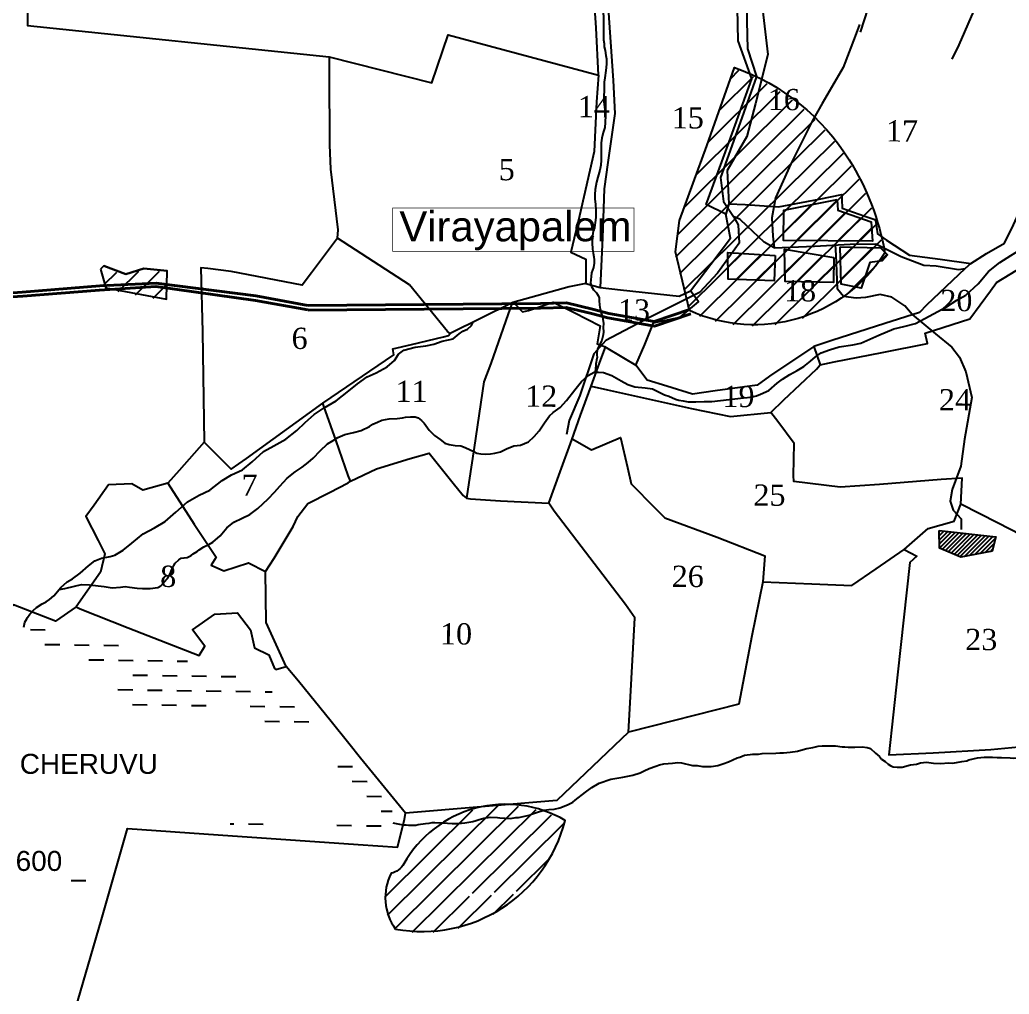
# Model space of a CAD drawing. Header units: feet. Extents: x 349593 to 350015, y 1571769 to 1572365.
# Drawn here: x 349742.86 to 349782.21, y 1571839.27 to 1571878.04 of the extents above; entities that cross this region are included whole.
import ezdxf

# ---------------------------------------------------------------- set-up
doc = ezdxf.new("R2010")
doc.units = ezdxf.units.FT
doc.header["$LTSCALE"] = 15
doc.header["$MEASUREMENT"] = 0
for name, color, linetype in [('CARTTRACK', 6, 'Continuous'), ('PLOTNO', 7, 'Continuous'), ('STREAM', 4, 'Continuous'), ('TANK', 4, 'Continuous'), ('text', 7, 'Continuous'), ('VILLAGE', 30, 'Continuous')]:
    doc.layers.add(name, color=color, linetype=linetype)
doc.layers.add('ROAD', color=1, linetype='Continuous', lineweight=40)
doc.styles.add('ARIAL', font='ARIAL.TTF')
doc.styles.get("Standard").update_dxf_attribs({"font": 'TIMES.TTF'})
pattern_1 = [(44.72540335, (333403.6789, 1498043.82095), (-0.4119627, 0.4159305042), [])]

msp = doc.modelspace()

# ---------------------------------------------------------------- hatches: boundary and pattern name
at = {"layer": 'VILLAGE', "extrusion": (7.82572e-05, 0.000161669, 1)}
h = msp.add_hatch(dxfattribs=at)
h.set_pattern_fill('ANSI31', color=1, scale=4.683325, angle=-0.2746, style=0)
h.set_pattern_definition(pattern_1)
h.paths.add_polyline_path([(349777.265, 1571868.737, 0.096541), (349775.844, 1571872.449, 0.168988), (349771.283, 1571876.123), (349770.177, 1571872.995), (349769.098, 1571870.024), (349768.939, 1571868.782), (349769.497, 1571866.445, 0.374992)])
h = msp.add_hatch(dxfattribs=at)
h.set_pattern_fill('ANSI31', color=1, scale=4.683325, angle=-0.2746, style=0)
h.set_pattern_definition(pattern_1)
h.paths.add_polyline_path([(349777.265, 1571868.737, -0.374992), (349769.497, 1571866.445), (349768.939, 1571868.782), (349769.098, 1571870.024), (349770.177, 1571872.995), (349771.283, 1571876.123, -0.168988), (349775.844, 1571872.449), (349775.844, 1571872.449, -0.096541)])
at = {"layer": 'VILLAGE', "extrusion": (-3.73925e-05, -1.03569e-05, 1)}
h = msp.add_hatch(dxfattribs=at)
h.set_pattern_fill('ANSI31', color=1, scale=4.683325, angle=-0.2746, style=0)
h.set_pattern_definition([(44.72540335, (333403.67957, 1498043.84437), (-0.4119627, 0.4159305042), [])])
h.paths.add_polyline_path([(349776.718, 1571870.002), (349775.389, 1571870.459), (349775.369, 1571870.891), (349773.251, 1571870.468), (349773.237, 1571869.254), (349776.774, 1571869.235)])
h.paths.add_polyline_path([(349777.365, 1571868.686), (349777.091, 1571868.969), (349775.482, 1571869.002), (349775.53, 1571867.515), (349776.317, 1571867.361), (349776.668, 1571868.382), (349777.161, 1571868.448)])
h.paths.add_polyline_path([(349775.233, 1571868.585), (349773.278, 1571868.907), (349773.298, 1571867.627), (349775.226, 1571867.589)])
h.paths.add_polyline_path([(349772.898, 1571868.666), (349771.188, 1571868.77), (349771.026, 1571868.543), (349771.029, 1571867.716), (349772.861, 1571867.65)])
at = {"layer": 'VILLAGE', "extrusion": (7.82572e-05, 0.000161669, 1)}
h = msp.add_hatch(dxfattribs=at)
h.set_pattern_fill('ANSI31', color=1, scale=4.683325, angle=-0.2746, style=0)
h.set_pattern_definition(pattern_1)
h.paths.add_polyline_path([(349747.789, 1571868.12), (349747.068, 1571867.899), (349746.193, 1571868.227), (349746.071, 1571868.094), (349746.28, 1571867.347), (349748.689, 1571866.894), (349748.715, 1571868.032)])
h.paths.add_polyline_path([(349747.031, 1571867.928), (349747.062, 1571867.904), (349747.071, 1571867.915), (349747.04, 1571867.939)], flags=25)
h.paths.add_polyline_path([(349747.001, 1571867.935), (349747.053, 1571867.893), (349747.062, 1571867.904), (349747.009, 1571867.946)], flags=25)
h.paths.add_polyline_path([(349747.073, 1571867.896), (349747.138, 1571867.844), (349747.147, 1571867.855), (349747.082, 1571867.907)], flags=24)
h.paths.add_polyline_path([(349747.064, 1571867.885), (349747.134, 1571867.829), (349747.143, 1571867.84), (349747.073, 1571867.896)], flags=24)
h.paths.add_polyline_path([(349747.071, 1571867.905), (349747.109, 1571867.909), (349747.107, 1571867.923), (349747.07, 1571867.919)], flags=25)
h.paths.add_polyline_path([(349748.679, 1571868.06), (349748.709, 1571868.036), (349748.718, 1571868.047), (349748.687, 1571868.071)], flags=9)
h.paths.add_polyline_path([(349748.648, 1571868.067), (349748.7, 1571868.025), (349748.709, 1571868.036), (349748.657, 1571868.078)], flags=25)
h.paths.add_polyline_path([(349748.72, 1571868.029), (349748.79, 1571867.973), (349748.799, 1571867.984), (349748.729, 1571868.04)], flags=9)
h.paths.add_polyline_path([(349748.712, 1571868.018), (349748.78, 1571867.963), (349748.789, 1571867.974), (349748.72, 1571868.029)], flags=9)
h.paths.add_polyline_path([(349748.719, 1571868.038), (349748.758, 1571868.042), (349748.756, 1571868.056), (349748.717, 1571868.052)], flags=9)
at = {"layer": 'VILLAGE', "extrusion": (-3.73925e-05, -1.03569e-05, 1)}
h = msp.add_hatch(dxfattribs=at)
h.set_pattern_fill('ANSI31', color=256, scale=0.939448, angle=0.0775, style=0)
h.set_pattern_definition([(45.07749, (349867.3944, 1571777.41985), (-0.08314851, 0.08292391), [])])
h.paths.add_polyline_path([(349781.528, 1571856.899), (349781.683, 1571857.464), (349779.424, 1571857.719), (349779.432, 1571857.015), (349780.283, 1571856.657)])
at = {"layer": 'VILLAGE', "extrusion": (7.82572e-05, 0.000161669, 1)}
h = msp.add_hatch(dxfattribs=at)
h.set_pattern_fill('ANSI31', color=1, scale=4.683325, angle=-0.2746, style=0)
h.set_pattern_definition(pattern_1)
h.paths.add_polyline_path([(349758.132, 1571844.437, -0.210286), (349757.627, 1571844.059, 0.284307), (349757.804, 1571841.842, 0.235727), (349762.834, 1571843.292), (349762.014, 1571843.255), (349761.974, 1571843.205), (349761.977, 1571843.197), (349761.98, 1571843.194), (349761.966, 1571843.195), (349761.967, 1571843.196), (349761.964, 1571843.207), (349761.91, 1571843.25), (349760.866, 1571843.203), (349759.981, 1571843.164), (349759.964, 1571843.143), (349759.967, 1571843.135), (349759.97, 1571843.132), (349759.956, 1571843.133), (349759.957, 1571843.135), (349759.954, 1571843.145), (349759.933, 1571843.162), (349759.981, 1571843.164), (349760.064, 1571843.268), (349760.052, 1571843.278), (349760.876, 1571843.314), (349762.01, 1571843.365), (349762.018, 1571843.375), (349762.03, 1571843.366), (349762.956, 1571843.407, 0.13823), (349764.547, 1571846.161, 0.419637)])
h.paths.add_polyline_path([(349758.124, 1571843.018), (349758.126, 1571843.02), (349758.123, 1571843.02), (349758.124, 1571843.019)], flags=16)
h.paths.add_polyline_path([(349757.76, 1571843.09), (349757.789, 1571843.067), (349757.798, 1571843.078), (349757.769, 1571843.101)], flags=24)
h.paths.add_polyline_path([(349757.74, 1571843.088), (349757.781, 1571843.056), (349757.789, 1571843.067), (349757.749, 1571843.099)], flags=24)
h.paths.add_polyline_path([(349757.799, 1571843.067), (349757.839, 1571843.072), (349757.838, 1571843.086), (349757.797, 1571843.081)], flags=24)
h.paths.add_polyline_path([(349758.03, 1571842.917), (349758.06, 1571842.894), (349758.068, 1571842.905), (349758.039, 1571842.928)], flags=24)
h.paths.add_polyline_path([(349758.01, 1571842.915), (349758.051, 1571842.883), (349758.06, 1571842.894), (349758.019, 1571842.926)], flags=24)
h.paths.add_polyline_path([(349758.069, 1571842.894), (349758.108, 1571842.898), (349758.106, 1571842.912), (349758.067, 1571842.908)], flags=24)
h.paths.add_polyline_path([(349758.098, 1571844.465), (349758.127, 1571844.442), (349758.136, 1571844.453), (349758.106, 1571844.476)], flags=25)
h.paths.add_polyline_path([(349758.066, 1571844.473), (349758.118, 1571844.431), (349758.127, 1571844.442), (349758.074, 1571844.484)], flags=25)
h.paths.add_polyline_path([(349758.136, 1571844.442), (349758.177, 1571844.446), (349758.175, 1571844.46), (349758.135, 1571844.456)], flags=24)
h.paths.add_polyline_path([(349758.089, 1571843.046), (349758.119, 1571843.022), (349758.128, 1571843.033), (349758.098, 1571843.057)], flags=24)
h.paths.add_polyline_path([(349758.094, 1571843.024), (349758.11, 1571843.011), (349758.119, 1571843.022), (349758.103, 1571843.035)], flags=24)
h.paths.add_polyline_path([(349758.128, 1571843.023), (349758.165, 1571843.027), (349758.164, 1571843.041), (349758.127, 1571843.037)], flags=24)
h.paths.add_polyline_path([(349759.549, 1571843.175), (349759.579, 1571843.151), (349759.587, 1571843.162), (349759.558, 1571843.186)], flags=24)
h.paths.add_polyline_path([(349759.554, 1571843.153), (349759.57, 1571843.14), (349759.579, 1571843.151), (349759.563, 1571843.164)], flags=24)
h.paths.add_polyline_path([(349759.588, 1571843.151), (349759.628, 1571843.156), (349759.627, 1571843.17), (349759.586, 1571843.165)], flags=24)
h.paths.add_polyline_path([(349759.551, 1571843.284), (349759.578, 1571843.263), (349759.587, 1571843.274), (349759.56, 1571843.295)], flags=24)
h.paths.add_polyline_path([(349759.553, 1571843.264), (349759.569, 1571843.252), (349759.578, 1571843.263), (349759.562, 1571843.275)], flags=24)
h.paths.add_polyline_path([(349759.587, 1571843.263), (349759.627, 1571843.268), (349759.626, 1571843.281), (349759.585, 1571843.277)], flags=24)
h.paths.add_polyline_path([(349759.93, 1571843.164), (349759.955, 1571843.144), (349759.964, 1571843.155), (349759.939, 1571843.175)], flags=24)
h.paths.add_polyline_path([(349759.931, 1571843.145), (349759.947, 1571843.133), (349759.955, 1571843.144), (349759.94, 1571843.156)], flags=24)
h.paths.add_polyline_path([(349759.965, 1571843.144), (349760.005, 1571843.149), (349760.004, 1571843.163), (349759.963, 1571843.158)], flags=25)
h.paths.add_polyline_path([(349760.833, 1571843.23), (349760.861, 1571843.207), (349760.869, 1571843.218), (349760.841, 1571843.241)], flags=25)
h.paths.add_polyline_path([(349760.836, 1571843.209), (349760.852, 1571843.196), (349760.861, 1571843.207), (349760.845, 1571843.22)], flags=25)
h.paths.add_polyline_path([(349760.87, 1571843.208), (349760.91, 1571843.212), (349760.909, 1571843.226), (349760.868, 1571843.222)], flags=25)
h.paths.add_polyline_path([(349760.842, 1571843.341), (349760.87, 1571843.318), (349760.879, 1571843.329), (349760.851, 1571843.352)], flags=24)
h.paths.add_polyline_path([(349760.846, 1571843.32), (349760.862, 1571843.307), (349760.87, 1571843.318), (349760.855, 1571843.331)], flags=24)
h.paths.add_polyline_path([(349760.88, 1571843.319), (349760.92, 1571843.323), (349760.919, 1571843.337), (349760.878, 1571843.333)], flags=24)
h.paths.add_polyline_path([(349761.937, 1571843.228), (349761.966, 1571843.205), (349761.974, 1571843.216), (349761.946, 1571843.239)], flags=25)
h.paths.add_polyline_path([(349761.941, 1571843.207), (349761.957, 1571843.194), (349761.966, 1571843.205), (349761.95, 1571843.218)], flags=24)
h.paths.add_polyline_path([(349761.975, 1571843.206), (349762.014, 1571843.21), (349762.012, 1571843.224), (349761.973, 1571843.22)], flags=25)
h.paths.add_polyline_path([(349764.512, 1571846.188), (349764.541, 1571846.165), (349764.55, 1571846.176), (349764.52, 1571846.199)], flags=9)
h.paths.add_polyline_path([(349764.48, 1571846.196), (349764.532, 1571846.154), (349764.541, 1571846.165), (349764.488, 1571846.207)], flags=24)
h.paths.add_polyline_path([(349764.55, 1571846.165), (349764.592, 1571846.17), (349764.591, 1571846.184), (349764.549, 1571846.179)], flags=9)
h = msp.add_hatch(dxfattribs=at)
h.set_pattern_fill('ANSI31', color=1, scale=4.683325, angle=-0.2746, style=0)
h.set_pattern_definition(pattern_1)
h.paths.add_polyline_path([(349758.132, 1571844.437, -0.210286), (349757.627, 1571844.059, 0.284307), (349757.804, 1571841.842, 0.235727), (349762.834, 1571843.292), (349762.014, 1571843.255), (349761.974, 1571843.205), (349761.977, 1571843.197), (349761.98, 1571843.194), (349761.966, 1571843.195), (349761.967, 1571843.196), (349761.964, 1571843.207), (349761.91, 1571843.25), (349760.866, 1571843.203), (349759.981, 1571843.164), (349759.964, 1571843.143), (349759.967, 1571843.135), (349759.97, 1571843.132), (349759.956, 1571843.133), (349759.957, 1571843.135), (349759.954, 1571843.145), (349759.933, 1571843.162), (349759.981, 1571843.164), (349760.064, 1571843.268), (349760.052, 1571843.278), (349760.876, 1571843.314), (349762.01, 1571843.365), (349762.018, 1571843.375), (349762.03, 1571843.366), (349762.956, 1571843.407, 0.13823), (349764.547, 1571846.161, 0.419637)])
h.paths.add_polyline_path([(349758.124, 1571843.018), (349758.126, 1571843.02), (349758.123, 1571843.02), (349758.124, 1571843.019)], flags=16)
h.paths.add_polyline_path([(349757.76, 1571843.09), (349757.789, 1571843.067), (349757.798, 1571843.078), (349757.769, 1571843.101)], flags=24)
h.paths.add_polyline_path([(349757.74, 1571843.088), (349757.781, 1571843.056), (349757.789, 1571843.067), (349757.749, 1571843.099)], flags=24)
h.paths.add_polyline_path([(349757.799, 1571843.067), (349757.839, 1571843.072), (349757.838, 1571843.086), (349757.797, 1571843.081)], flags=24)
h.paths.add_polyline_path([(349758.03, 1571842.917), (349758.06, 1571842.894), (349758.068, 1571842.905), (349758.039, 1571842.928)], flags=24)
h.paths.add_polyline_path([(349758.01, 1571842.915), (349758.051, 1571842.883), (349758.06, 1571842.894), (349758.019, 1571842.926)], flags=24)
h.paths.add_polyline_path([(349758.069, 1571842.894), (349758.108, 1571842.898), (349758.106, 1571842.912), (349758.067, 1571842.908)], flags=24)
h.paths.add_polyline_path([(349758.098, 1571844.465), (349758.127, 1571844.442), (349758.136, 1571844.453), (349758.106, 1571844.476)], flags=25)
h.paths.add_polyline_path([(349758.066, 1571844.473), (349758.118, 1571844.431), (349758.127, 1571844.442), (349758.074, 1571844.484)], flags=25)
h.paths.add_polyline_path([(349758.136, 1571844.442), (349758.177, 1571844.446), (349758.175, 1571844.46), (349758.135, 1571844.456)], flags=24)
h.paths.add_polyline_path([(349758.089, 1571843.046), (349758.119, 1571843.022), (349758.128, 1571843.033), (349758.098, 1571843.057)], flags=24)
h.paths.add_polyline_path([(349758.094, 1571843.024), (349758.11, 1571843.011), (349758.119, 1571843.022), (349758.103, 1571843.035)], flags=24)
h.paths.add_polyline_path([(349758.128, 1571843.023), (349758.165, 1571843.027), (349758.164, 1571843.041), (349758.127, 1571843.037)], flags=24)
h.paths.add_polyline_path([(349759.549, 1571843.175), (349759.579, 1571843.151), (349759.587, 1571843.162), (349759.558, 1571843.186)], flags=24)
h.paths.add_polyline_path([(349759.554, 1571843.153), (349759.57, 1571843.14), (349759.579, 1571843.151), (349759.563, 1571843.164)], flags=24)
h.paths.add_polyline_path([(349759.588, 1571843.151), (349759.628, 1571843.156), (349759.627, 1571843.17), (349759.586, 1571843.165)], flags=24)
h.paths.add_polyline_path([(349759.551, 1571843.284), (349759.578, 1571843.263), (349759.587, 1571843.274), (349759.56, 1571843.295)], flags=24)
h.paths.add_polyline_path([(349759.553, 1571843.264), (349759.569, 1571843.252), (349759.578, 1571843.263), (349759.562, 1571843.275)], flags=24)
h.paths.add_polyline_path([(349759.587, 1571843.263), (349759.627, 1571843.268), (349759.626, 1571843.281), (349759.585, 1571843.277)], flags=24)
h.paths.add_polyline_path([(349759.93, 1571843.164), (349759.955, 1571843.144), (349759.964, 1571843.155), (349759.939, 1571843.175)], flags=24)
h.paths.add_polyline_path([(349759.931, 1571843.145), (349759.947, 1571843.133), (349759.955, 1571843.144), (349759.94, 1571843.156)], flags=24)
h.paths.add_polyline_path([(349759.965, 1571843.144), (349760.005, 1571843.149), (349760.004, 1571843.163), (349759.963, 1571843.158)], flags=25)
h.paths.add_polyline_path([(349760.833, 1571843.23), (349760.861, 1571843.207), (349760.869, 1571843.218), (349760.841, 1571843.241)], flags=25)
h.paths.add_polyline_path([(349760.836, 1571843.209), (349760.852, 1571843.196), (349760.861, 1571843.207), (349760.845, 1571843.22)], flags=25)
h.paths.add_polyline_path([(349760.87, 1571843.208), (349760.91, 1571843.212), (349760.909, 1571843.226), (349760.868, 1571843.222)], flags=25)
h.paths.add_polyline_path([(349760.842, 1571843.341), (349760.87, 1571843.318), (349760.879, 1571843.329), (349760.851, 1571843.352)], flags=24)
h.paths.add_polyline_path([(349760.846, 1571843.32), (349760.862, 1571843.307), (349760.87, 1571843.318), (349760.855, 1571843.331)], flags=24)
h.paths.add_polyline_path([(349760.88, 1571843.319), (349760.92, 1571843.323), (349760.919, 1571843.337), (349760.878, 1571843.333)], flags=24)
h.paths.add_polyline_path([(349761.937, 1571843.228), (349761.966, 1571843.205), (349761.974, 1571843.216), (349761.946, 1571843.239)], flags=25)
h.paths.add_polyline_path([(349761.941, 1571843.207), (349761.957, 1571843.194), (349761.966, 1571843.205), (349761.95, 1571843.218)], flags=24)
h.paths.add_polyline_path([(349761.975, 1571843.206), (349762.014, 1571843.21), (349762.012, 1571843.224), (349761.973, 1571843.22)], flags=25)
h.paths.add_polyline_path([(349764.512, 1571846.188), (349764.541, 1571846.165), (349764.55, 1571846.176), (349764.52, 1571846.199)], flags=9)
h.paths.add_polyline_path([(349764.48, 1571846.196), (349764.532, 1571846.154), (349764.541, 1571846.165), (349764.488, 1571846.207)], flags=24)
h.paths.add_polyline_path([(349764.55, 1571846.165), (349764.592, 1571846.17), (349764.591, 1571846.184), (349764.549, 1571846.179)], flags=9)

# ---------------------------------------------------------------- linework, layer by layer
at = {"layer": 'CARTTRACK', "extrusion": (-3.73925e-05, -1.03569e-05, 1), "elevation": -30.332}
for points in [[(349771.785, 1571879.301), (349771.779, 1571877.984), (349771.802, 1571876.889), (349772.159, 1571875.789), (349771.508, 1571873.955), (349770.722, 1571871.759), (349770.844, 1571870.807), (349771.243, 1571870.217), (349771.435, 1571869.883), (349771.465, 1571869.158), (349770.607, 1571867.956), (349769.896, 1571867.187), (349767.902, 1571866.191), (349766.172, 1571865.274), (349765.694, 1571864.752), (349765.126, 1571863.098), (349764.712, 1571862.091), (349764.599, 1571861.538)], [(349776.254, 1571877.85), (349776.081, 1571877.385), (349775.611, 1571876.135), (349774.776, 1571874.705), (349774.377, 1571874), (349773.518, 1571872.313), (349772.91, 1571870.959), (349772.762, 1571870.165), (349772.805, 1571869.429), (349772.865, 1571868.964), (349774.461, 1571869.031), (349775.878, 1571869.116), (349776.911, 1571869.13), (349777.911, 1571868.616), (349778.809, 1571868.282), (349779.299, 1571868.247), (349780.19, 1571868.105), (349780.458, 1571868.141)], [(349772.865, 1571868.964), (349772.462, 1571869.189), (349771.79, 1571869.826), (349771.5, 1571870.105), (349771.255, 1571870.196)], [(349778.344, 1571866.316), (349778.055, 1571866.655), (349777.543, 1571867.006), (349777.08, 1571867.106), (349776.493, 1571866.992), (349776.12, 1571866.967), (349775.621, 1571867.029), (349775.374, 1571867.317), (349775.348, 1571868.043), (349775.325, 1571868.68), (349775.3, 1571869.081)], [(349778.344, 1571866.316), (349779.277, 1571865.549), (349779.932, 1571865.016), (349780.238, 1571864.611), (349780.488, 1571864.027), (349780.717, 1571863.011), (349780.428, 1571861.354), (349780.28, 1571860.286), (349779.947, 1571859.347), (349779.855, 1571858.891), (349779.984, 1571858.529), (349780.297, 1571858.181), (349780.297, 1571857.755)]]:
    msp.add_lwpolyline(points, dxfattribs=at)
at = {"layer": 'PLOTNO', "color": 0, "extrusion": (-3.73925e-05, -1.03569e-05, 1), "elevation": -30.332}
for points in [[(349743.275, 1571888.682), (349743.165, 1571877.813), (349755.167, 1571876.561), (349759.246, 1571875.529), (349759.893, 1571877.441), (349765.878, 1571875.838), (349765.778, 1571877.714), (349765.624, 1571880.074), (349762.975, 1571881.213), (349760.448, 1571882.338), (349756.971, 1571884.268), (349752.351, 1571886.899), (349751.02, 1571887.217), (349751.074, 1571887.088), (349745.786, 1571888.457), (349744.98, 1571888.725), (349743.275, 1571888.682)], [(349766.142, 1571880.604), (349766.155, 1571880.236), (349766.265, 1571878.495), (349766.464, 1571875.626), (349766.522, 1571874.306), (349766.247, 1571872.359), (349766.097, 1571871.317), (349766.037, 1571869.359), (349765.939, 1571867.389), (349766.743, 1571867.299), (349769.087, 1571867.037), (349769.538, 1571867.253), (349770.344, 1571868.318), (349771.124, 1571869.355), (349770.945, 1571870.304), (349770.161, 1571870.692), (349771.065, 1571873.183), (349771.979, 1571875.692), (349771.434, 1571877.203), (349771.391, 1571879.158), (349771.418, 1571879.398)], [(349772.332, 1571879.158), (349772.369, 1571878.69), (349772.604, 1571876.663), (349772.117, 1571874.705), (349771.776, 1571873.391), (349770.998, 1571872.043), (349771.063, 1571870.722), (349770.945, 1571870.304)], [(349765.376, 1571867.546), (349764.708, 1571867.417), (349762.473, 1571866.788), (349759.973, 1571865.556), (349759.862, 1571865.642), (349758.351, 1571867.501), (349755.493, 1571869.347), (349755.515, 1571869.688), (349755.225, 1571872.102), (349755.186, 1571873.06), (349755.17, 1571875.936), (349755.17, 1571876.56)], [(349765.878, 1571875.838), (349765.79, 1571874.779), (349765.697, 1571872.798), (349765.117, 1571870.243), (349764.773, 1571868.798), (349765.374, 1571868.517), (349765.376, 1571867.546), (349765.939, 1571867.389)], [(349771.063, 1571870.722), (349771.708, 1571870.693), (349773.03, 1571870.603), (349774.654, 1571870.907), (349775.549, 1571871.091), (349775.559, 1571870.884), (349775.566, 1571870.546), (349776.468, 1571870.226), (349776.861, 1571870.099), (349776.893, 1571870.056), (349776.971, 1571869.525), (349777.329, 1571869.272), (349778.25, 1571868.675), (349779.46, 1571868.512), (349780.683, 1571868.342), (349781.311, 1571868.74), (349782.027, 1571869.149), (349782.379, 1571869.878), (349782.892, 1571871.016), (349783.437, 1571870.854), (349783.26, 1571872.034), (349783.38, 1571872.327), (349783.867, 1571872.293), (349784.194, 1571874.506), (349784.277, 1571875.114)], [(349755.493, 1571869.347), (349754.456, 1571867.967), (349754.089, 1571867.476), (349751.27, 1571868.031), (349750.342, 1571868.147), (349750.058, 1571868.17), (349750.125, 1571865.631), (349750.193, 1571861.231), (349751.26, 1571860.157), (349751.879, 1571860.588), (349754.908, 1571862.793), (349757.733, 1571864.715), (349757.697, 1571864.945), (349758.44, 1571865.125), (349759.71, 1571865.42), (349759.914, 1571865.479), (349759.974, 1571865.556)], [(349782.668, 1571857.545), (349781.772, 1571858.008), (349780.285, 1571858.766), (349780.335, 1571859.8), (349779.497, 1571859.749), (349777.049, 1571859.548), (349775.491, 1571859.444), (349773.648, 1571859.674), (349773.625, 1571859.907), (349773.656, 1571861.187), (349773.002, 1571862.051), (349772.731, 1571862.414), (349773.247, 1571862.918), (349774.54, 1571864.138), (349774.693, 1571864.311), (349775.246, 1571864.43), (349777.157, 1571864.803), (349778.956, 1571865.162), (349778.864, 1571865.566), (349780.649, 1571866.141), (349781.467, 1571867.253), (349781.711, 1571867.581), (349783.025, 1571868.399), (349783.42, 1571868.588)], [(349780.683, 1571868.342), (349780.458, 1571868.141), (349778.924, 1571866.687), (349778.639, 1571866.395), (349777.26, 1571865.956), (349775.157, 1571865.283), (349774.439, 1571865.042), (349774.693, 1571864.311)], [(349774.439, 1571865.042), (349772.678, 1571863.857), (349772.19, 1571863.509), (349770.512, 1571863.28), (349769.611, 1571863.149), (349768.592, 1571863.468), (349767.812, 1571863.701), (349767.363, 1571864.294), (349767.717, 1571865.122), (349768.068, 1571865.986), (349769.128, 1571866.202), (349769.853, 1571866.814), (349769.538, 1571867.253)], [(349762.499, 1571866.795), (349762.849, 1571866.417), (349763.085, 1571866.478), (349764.065, 1571866.807), (349764.906, 1571866.388), (349765.94, 1571865.862), (349765.818, 1571865.146), (349766.115, 1571865.039), (349766.866, 1571864.591), (349767.363, 1571864.294)], [(349762.444, 1571866.774), (349762.282, 1571866.339), (349761.587, 1571864.365), (349761.317, 1571863.633), (349760.934, 1571861.024), (349760.716, 1571859.624), (349760.624, 1571859.01), (349760.787, 1571858.985), (349761.975, 1571858.901), (349763.9, 1571858.807), (349764.353, 1571860.05), (349764.817, 1571861.334), (349765.16, 1571862.315), (349765.584, 1571863.468), (349765.973, 1571864.526), (349766.147, 1571865.02)], [(349765.584, 1571863.468), (349766.226, 1571863.317), (349769.577, 1571862.575), (349771.127, 1571862.253), (349772.731, 1571862.414)], [(349756.004, 1571859.682), (349755.913, 1571859.907), (349755.435, 1571861.288), (349755.018, 1571862.486), (349754.908, 1571862.793)], [(349764.829, 1571861.368), (349765.602, 1571860.924), (349766.753, 1571861.423), (349767.025, 1571860.229), (349767.177, 1571859.576), (349768.114, 1571858.623), (349768.517, 1571858.224), (349770.599, 1571857.458), (349772.493, 1571856.713), (349772.409, 1571855.681), (349774.362, 1571855.601), (349775.95, 1571855.532), (349776.915, 1571856.197), (349778.027, 1571856.964), (349778.981, 1571857.801), (349780.016, 1571858.088), (349780.285, 1571858.766)], [(349750.193, 1571861.231), (349749.189, 1571860.106), (349748.749, 1571859.598), (349749.793, 1571857.974), (349750.67, 1571856.659), (349750.473, 1571856.336), (349750.967, 1571856.118), (349751.949, 1571856.436), (349752.636, 1571856.084)], [(349767.063, 1571849.7), (349764.217, 1571846.984), (349758.198, 1571846.479), (349756.408, 1571848.668), (349755.939, 1571849.242), (349755.243, 1571850.123), (349753.943, 1571851.726), (349753.45, 1571852.309), (349752.66, 1571854.059), (349752.636, 1571856.084), (349752.975, 1571856.616), (349753.734, 1571857.875), (349753.911, 1571858.278), (349754.313, 1571858.793), (349755.175, 1571859.233), (349755.915, 1571859.616), (349756.004, 1571859.682), (349757.044, 1571860.18), (349758.378, 1571860.59), (349759.137, 1571860.802), (349759.457, 1571860.406), (349760.095, 1571859.601), (349760.493, 1571859.119), (349760.624, 1571859.01)], [(349748.749, 1571859.598), (349747.75, 1571859.32), (349747.313, 1571859.575), (349746.381, 1571859.538), (349745.82, 1571858.731), (349745.484, 1571858.274), (349745.968, 1571857.32), (349746.239, 1571856.791), (349746.07, 1571856.063), (349745.098, 1571854.679), (349745.261, 1571854.599), (349747.165, 1571853.844), (349749.996, 1571852.75), (349750.21, 1571853.116), (349749.722, 1571853.766), (349750.609, 1571854.393), (349751.513, 1571854.448), (349752.029, 1571853.775), (349752.194, 1571853.054), (349752.76, 1571852.775), (349752.986, 1571852.23), (349753.035, 1571852.191), (349753.45, 1571852.309)], [(349772.409, 1571855.681), (349771.978, 1571853.535), (349771.455, 1571850.816), (349767.063, 1571849.7), (349767.12, 1571850.621), (349767.319, 1571854.252), (349766.947, 1571854.776), (349764.116, 1571858.486), (349763.9, 1571858.807)], [(349778.027, 1571856.964), (349778.539, 1571856.696), (349778.262, 1571856.445), (349777.773, 1571851.983), (349777.423, 1571848.791), (349779.189, 1571848.871), (349781.482, 1571849.011), (349784.546, 1571849.306), (349785.077, 1571849.413)], [(349745.098, 1571854.679), (349744.272, 1571854.112), (349742.605, 1571854.758), (349740.356, 1571853.074), (349738.702, 1571853.72), (349736.389, 1571854.589), (349733.615, 1571855.658), (349733.131, 1571854.626), (349732.787, 1571853.845), (349732.067, 1571853.693), (349729.443, 1571853.383), (349727.293, 1571853.109), (349725.51, 1571850.141), (349724.024, 1571847.609), (349724.672, 1571845.85), (349726.419, 1571841.233), (349729.348, 1571840.726), (349732.696, 1571840.171), (349732.719, 1571839.913), (349732.13, 1571834.577), (349733.835, 1571833.363), (349736.178, 1571831.713), (349737.219, 1571831.005), (349738.778, 1571831.791), (349739.832, 1571832.322), (349739.701, 1571834.23), (349741.95, 1571835.246), (349744.417, 1571836.371), (349744.959, 1571838.285), (349746.111, 1571842.244), (349747.137, 1571845.865), (349750.751, 1571845.614), (349756.31, 1571845.224), (349757.884, 1571845.125), (349758.159, 1571846.217), (349758.198, 1571846.479)]]:
    msp.add_lwpolyline(points, dxfattribs=at)
at = {"layer": 'PLOTNO', "color": 0, "extrusion": (-3.55122e-05, 6.11968e-05, 1), "elevation": 82.799}
for points in [[(349778.192, 1571883.793), (349779.56, 1571883.76), (349781.809, 1571882.315), (349782.19, 1571882.104), (349782.024, 1571881.166), (349781.377, 1571879.731), (349780.205, 1571877.047), (349779.933, 1571876.473)], [(349776.295, 1571877.547), (349776.749, 1571878.949), (349777.21, 1571880.991), (349773.795, 1571881.86), (349773.207, 1571882.023)]]:
    msp.add_lwpolyline(points, dxfattribs=at)
at = {"layer": 'ROAD', "color": 6, "extrusion": (0.00319, 0.003602, 0.999988)}
for points, elevation in [([(349707.968, 1571850.92), (349709.659, 1571850.943), (349711.905, 1571851.372), (349714.004, 1571851.318), (349715.368, 1571851.273), (349719.814, 1571851.467), (349728.705, 1571851.979), (349732.197, 1571852.25), (349735.564, 1571852.539), (349738.021, 1571852.766), (349741.175, 1571852.991), (349744.272, 1571853.247), (349746.509, 1571853.346), (349750.469, 1571852.848), (349752.546, 1571852.463)], 6775.508), ([(349752.541, 1571852.288), (349750.465, 1571852.659), (349746.495, 1571853.217), (349744.25, 1571853.08), (349741.208, 1571852.841), (349738.055, 1571852.642), (349736.689, 1571852.484), (349735.585, 1571852.395), (349732.251, 1571852.093), (349728.698, 1571851.815), (349724.152, 1571851.569), (349719.835, 1571851.337), (349715.388, 1571851.197), (349713.559, 1571851.208), (349711.891, 1571851.262), (349709.669, 1571850.816), (349707.994, 1571850.773)], 6774.953)]:
    msp.add_lwpolyline(points, dxfattribs=dict(at, elevation=elevation))
at = {"layer": 'ROAD', "color": 6, "extrusion": (7.82572e-05, 0.000161669, 1), "elevation": 280.947}
for points in [[(349769.488, 1571866.484), (349768.083, 1571866.012), (349766.289, 1571866.327), (349765.634, 1571866.499), (349764.602, 1571866.75), (349763.563, 1571866.725), (349754.32, 1571866.646)], [(349769.545, 1571866.314), (349768.097, 1571865.827), (349766.25, 1571866.152), (349765.59, 1571866.324), (349764.583, 1571866.569), (349763.566, 1571866.545), (349754.321, 1571866.466)]]:
    msp.add_lwpolyline(points, dxfattribs=at)
at = {"layer": 'STREAM', "extrusion": (-3.73925e-05, -1.03569e-05, 1), "elevation": -30.332}
for points in [[(349760.538, 1571883.102), (349760.533, 1571882.939), (349760.556, 1571882.839), (349760.571, 1571882.772), (349760.612, 1571882.676), (349760.677, 1571882.552), (349760.814, 1571882.417), (349760.918, 1571882.346), (349761.259, 1571882.175), (349761.755, 1571881.968), (349761.979, 1571881.838), (349762.122, 1571881.747), (349762.311, 1571881.677), (349762.64, 1571881.555), (349762.899, 1571881.466), (349763.145, 1571881.33), (349763.374, 1571881.176), (349763.553, 1571881.099), (349763.715, 1571881.051), (349763.983, 1571880.952), (349764.243, 1571880.827), (349764.574, 1571880.665), (349764.955, 1571880.515), (349765.247, 1571880.402), (349765.424, 1571880.32), (349765.57, 1571880.22), (349765.761, 1571879.952), (349765.84, 1571879.729), (349765.891, 1571879.485), (349765.96, 1571878.966), (349765.978, 1571878.668), (349766.007, 1571878.49), (349766.047, 1571878.358), (349766.069, 1571878.213), (349766.071, 1571877.969), (349766.078, 1571877.703), (349766.079, 1571877.464), (349766.077, 1571877.245), (349766.099, 1571877.092), (349766.104, 1571876.968), (349766.133, 1571876.821), (349766.171, 1571876.618), (349766.19, 1571876.482), (349766.192, 1571876.275), (349766.169, 1571876.02), (349766.131, 1571875.736), (349766.105, 1571875.56), (349766.098, 1571875.292), (349766.087, 1571874.935), (349766.082, 1571874.786), (349766.147, 1571874.236), (349766.143, 1571873.954), (349766.13, 1571873.749), (349766.057, 1571873.556), (349766.009, 1571873.325), (349765.986, 1571873.15), (349765.98, 1571872.919), (349765.98, 1571872.614), (349765.984, 1571872.45), (349765.97, 1571872.252), (349765.931, 1571872.056), (349765.849, 1571871.776), (349765.79, 1571871.574), (349765.736, 1571871.289), (349765.725, 1571871.083), (349765.726, 1571870.902), (349765.751, 1571870.702), (349765.762, 1571870.463), (349765.772, 1571870.314), (349765.765, 1571870.169), (349765.743, 1571869.979), (349765.71, 1571869.764), (349765.668, 1571869.623), (349765.642, 1571869.447), (349765.623, 1571869.16), (349765.639, 1571868.915), (349765.66, 1571868.758), (349765.69, 1571868.602), (349765.703, 1571868.486), (349765.698, 1571868.357), (349765.673, 1571868.18), (349765.602, 1571867.967), (349765.578, 1571867.827), (349765.565, 1571867.697), (349765.559, 1571867.565), (349765.59, 1571867.434), (349765.679, 1571867.294), (349765.794, 1571867.17), (349765.865, 1571867.066), (349765.896, 1571866.974), (349765.901, 1571866.874), (349765.918, 1571866.688), (349765.939, 1571866.52), (349765.997, 1571866.334), (349766.027, 1571866.239), (349766.052, 1571866.132), (349766.072, 1571865.961), (349766.066, 1571865.799), (349766.067, 1571865.624), (349766.06, 1571865.509), (349766.046, 1571865.45), (349766.008, 1571865.291), (349766, 1571865.254), (349765.881, 1571865.051), (349765.833, 1571864.941), (349765.809, 1571864.804), (349765.811, 1571864.694), (349765.817, 1571864.613), (349765.798, 1571864.496), (349765.781, 1571864.42), (349765.768, 1571864.353), (349765.766, 1571864.305), (349765.747, 1571864.015)], [(349744.428, 1571855.376), (349744.648, 1571855.415), (349745.026, 1571855.51), (349745.309, 1571855.574), (349745.623, 1571855.56), (349746.208, 1571855.488), (349746.525, 1571855.445), (349746.856, 1571855.464), (349747.048, 1571855.488), (349747.214, 1571855.461), (349747.528, 1571855.43), (349747.741, 1571855.418), (349747.853, 1571855.412), (349748.048, 1571855.408), (349748.341, 1571855.449), (349748.466, 1571855.513), (349748.731, 1571855.81), (349748.837, 1571855.996), (349748.901, 1571856.166), (349748.99, 1571856.322), (349749.038, 1571856.419), (349749.178, 1571856.555), (349749.274, 1571856.614), (349749.391, 1571856.633), (349749.511, 1571856.647), (349749.668, 1571856.732), (349749.754, 1571856.793), (349749.917, 1571856.888), (349749.997, 1571856.949), (349750.178, 1571857.066), (349750.37, 1571857.163), (349750.539, 1571857.26), (349750.827, 1571857.514), (349751.086, 1571857.828), (349751.372, 1571858.051), (349751.695, 1571858.215), (349752.006, 1571858.354), (349752.328, 1571858.593), (349752.736, 1571858.976), (349752.989, 1571859.251), (349753.205, 1571859.486), (349753.485, 1571859.806), (349753.804, 1571860.05), (349754.085, 1571860.24), (349754.325, 1571860.423), (349754.526, 1571860.602), (349754.8, 1571860.885), (349755.094, 1571861.164), (349755.316, 1571861.3), (349755.5, 1571861.419), (349755.789, 1571861.544), (349756.135, 1571861.625), (349756.431, 1571861.696), (349756.762, 1571861.855), (349756.9, 1571861.946), (349757.08, 1571862.034), (349757.257, 1571862.105), (349757.551, 1571862.159), (349757.863, 1571862.179), (349758.079, 1571862.202), (349758.199, 1571862.232), (349758.402, 1571862.245), (349758.585, 1571862.24), (349758.7, 1571862.205), (349758.834, 1571862.103), (349758.936, 1571861.994), (349759.143, 1571861.716), (349759.24, 1571861.613), (349759.345, 1571861.503), (349759.582, 1571861.344), (349759.763, 1571861.201), (349759.934, 1571861.146), (349760.174, 1571861.106), (349760.398, 1571861.093), (349760.576, 1571861.018), (349760.765, 1571860.925), (349760.914, 1571860.859), (349761.038, 1571860.801), (349761.197, 1571860.765), (349761.368, 1571860.757), (349761.579, 1571860.772), (349761.745, 1571860.8), (349761.975, 1571860.844), (349762.216, 1571860.965), (349762.505, 1571861.083), (349762.773, 1571861.122), (349763.095, 1571861.253), (349763.317, 1571861.467), (349763.517, 1571861.686), (349763.73, 1571862.008), (349763.924, 1571862.284), (349764.074, 1571862.422), (349764.344, 1571862.616), (349764.607, 1571862.892), (349764.937, 1571863.316), (349765.2, 1571863.651), (349765.457, 1571863.893), (349765.7, 1571864.014), (349765.874, 1571864.017), (349766.075, 1571864.006), (349766.408, 1571863.886), (349766.778, 1571863.672), (349767.036, 1571863.528), (349767.315, 1571863.442), (349767.733, 1571863.397), (349768.016, 1571863.36), (349768.184, 1571863.28), (349768.501, 1571863.124), (349768.669, 1571863.06), (349768.936, 1571862.942), (349769.065, 1571862.906), (349769.236, 1571862.873), (349769.442, 1571862.835), (349769.586, 1571862.836), (349769.749, 1571862.837), (349770.078, 1571862.847), (349770.383, 1571862.847), (349771.645, 1571862.995), (349771.947, 1571863.03), (349772.156, 1571863.082), (349772.324, 1571863.15), (349772.645, 1571863.297), (349772.978, 1571863.581), (349773.188, 1571863.742), (349773.482, 1571863.925), (349773.782, 1571864.081), (349774.042, 1571864.245), (349774.313, 1571864.461), (349774.511, 1571864.628), (349774.729, 1571864.789), (349775.064, 1571864.911), (349775.453, 1571865.023), (349775.992, 1571865.102), (349776.305, 1571865.177), (349777.029, 1571865.495), (349777.618, 1571865.746), (349778.024, 1571865.836), (349778.48, 1571865.95), (349779.027, 1571866.244), (349779.718, 1571866.616), (349780.131, 1571866.886), (349780.489, 1571867.088), (349780.975, 1571867.54), (349781.385, 1571868.021), (349781.837, 1571868.38), (349782.269, 1571868.656), (349782.794, 1571868.981), (349783.14, 1571869.247), (349783.244, 1571869.302), (349783.467, 1571869.372), (349783.662, 1571869.418), (349783.835, 1571869.421)], [(349743.017, 1571853.88), (349743.057, 1571854.071), (349743.141, 1571854.21), (349743.168, 1571854.264), (349743.252, 1571854.391), (349743.385, 1571854.543), (349743.525, 1571854.66), (349743.753, 1571854.802), (349743.901, 1571854.88), (349744.04, 1571854.978), (349744.211, 1571855.122), (349744.49, 1571855.45), (349744.739, 1571855.675), (349744.948, 1571855.801), (349745.253, 1571856.021), (349745.59, 1571856.319), (349745.839, 1571856.519), (349746.103, 1571856.619), (349746.454, 1571856.687), (349746.636, 1571856.743), (349746.962, 1571856.935), (349747.312, 1571857.223), (349747.767, 1571857.585), (349748.22, 1571857.831), (349748.636, 1571858.075), (349749.057, 1571858.451), (349749.531, 1571858.864), (349749.997, 1571859.13), (349750.415, 1571859.328), (349750.902, 1571859.707), (349751.279, 1571859.931), (349751.717, 1571860.138), (349752.099, 1571860.45), (349752.546, 1571860.868), (349752.955, 1571861.093), (349753.44, 1571861.356), (349753.871, 1571861.694), (349754.205, 1571862.015), (349754.565, 1571862.333), (349754.962, 1571862.601), (349755.445, 1571862.875), (349755.945, 1571863.282), (349756.284, 1571863.559), (349756.676, 1571863.834), (349757.025, 1571863.994), (349757.467, 1571864.236), (349757.759, 1571864.485), (349757.925, 1571864.74), (349758.132, 1571864.894), (349758.579, 1571865.012), (349759.004, 1571865.066), (349759.327, 1571865.13), (349759.657, 1571865.25), (349759.911, 1571865.31), (349760.092, 1571865.347), (349760.33, 1571865.546), (349760.474, 1571865.646), (349760.662, 1571865.731), (349760.82, 1571865.873), (349760.871, 1571865.988)], [(349757.699, 1571846.092), (349757.965, 1571846.034), (349758.118, 1571846.017), (349758.224, 1571846.01), (349758.321, 1571846.003), (349758.413, 1571846.003), (349758.605, 1571846.004), (349758.699, 1571846.023), (349758.998, 1571846.062), (349759.145, 1571846.084), (349759.261, 1571846.099), (349759.37, 1571846.109), (349759.681, 1571846.092), (349760.052, 1571846.064), (349760.275, 1571846.062), (349760.428, 1571846.081), (349760.561, 1571846.091), (349760.876, 1571846.138), (349761.012, 1571846.189), (349761.128, 1571846.223), (349761.317, 1571846.274), (349761.56, 1571846.316), (349761.86, 1571846.304), (349761.95, 1571846.294), (349762.369, 1571846.266), (349762.587, 1571846.298), (349762.689, 1571846.298), (349762.764, 1571846.322), (349763.123, 1571846.393), (349763.251, 1571846.449), (349763.404, 1571846.497), (349763.704, 1571846.595), (349763.896, 1571846.615), (349764.106, 1571846.641), (349764.336, 1571846.688), (349764.647, 1571846.81), (349764.852, 1571846.907), (349764.94, 1571846.992), (349765.361, 1571847.31), (349765.606, 1571847.502), (349765.899, 1571847.667), (349766.363, 1571847.834), (349766.842, 1571847.91), (349767.239, 1571847.984), (349767.536, 1571848.078), (349767.689, 1571848.154), (349767.89, 1571848.259), (349768.157, 1571848.344), (349768.302, 1571848.397), (349768.469, 1571848.436), (349768.818, 1571848.466), (349769.032, 1571848.485), (349769.17, 1571848.476), (349769.609, 1571848.375), (349769.793, 1571848.368), (349770.009, 1571848.327), (349770.354, 1571848.332), (349770.622, 1571848.371), (349770.814, 1571848.442), (349771.044, 1571848.512), (349771.39, 1571848.675), (349771.492, 1571848.702), (349771.685, 1571848.787), (349772.011, 1571848.829), (349772.236, 1571848.829), (349772.389, 1571848.844), (349772.925, 1571848.864), (349773.087, 1571848.874), (349773.235, 1571848.879), (349773.494, 1571848.896), (349773.787, 1571848.936), (349774.012, 1571849.008), (349774.155, 1571849.045), (349774.393, 1571849.089), (349774.611, 1571849.14), (349774.776, 1571849.16), (349774.931, 1571849.16), (349775.307, 1571849.149), (349775.564, 1571849.117), (349775.675, 1571849.108), (349775.799, 1571849.098), (349776.071, 1571849.103), (349776.359, 1571849.121), (349776.56, 1571849.094), (349776.693, 1571849.054), (349776.89, 1571848.862), (349777.045, 1571848.736), (349777.133, 1571848.628), (349777.281, 1571848.528), (349777.398, 1571848.429), (349777.504, 1571848.356), (349777.589, 1571848.32), (349777.751, 1571848.303), (349777.957, 1571848.309), (349778.29, 1571848.392), (349778.525, 1571848.424), (349778.68, 1571848.475), (349778.915, 1571848.499), (349779.193, 1571848.463), (349779.484, 1571848.456), (349779.797, 1571848.473), (349779.962, 1571848.466), (349780.324, 1571848.527), (349780.523, 1571848.558), (349780.603, 1571848.594), (349780.948, 1571848.678), (349781.21, 1571848.697), (349781.542, 1571848.709), (349781.729, 1571848.694), (349781.897, 1571848.688), (349782.249, 1571848.673), (349782.368, 1571848.666), (349782.504, 1571848.678), (349782.701, 1571848.709), (349782.979, 1571848.828), (349783.12, 1571848.859), (349783.347, 1571848.887), (349783.449, 1571848.89), (349783.64, 1571848.919), (349783.721, 1571848.955), (349783.781, 1571849.006), (349783.903, 1571849.126), (349783.933, 1571849.229), (349783.962, 1571849.38), (349783.944, 1571849.576), (349783.892, 1571849.784), (349783.862, 1571849.942), (349783.84, 1571850.141), (349783.834, 1571850.332), (349783.816, 1571850.589), (349783.794, 1571850.811), (349783.754, 1571851.016), (349783.7, 1571851.195), (349783.636, 1571851.441), (349783.617, 1571851.649), (349783.599, 1571851.807), (349783.593, 1571851.937), (349783.58, 1571852.061), (349783.583, 1571852.24), (349783.577, 1571852.412), (349783.543, 1571852.666), (349783.4, 1571853.145), (349783.364, 1571853.357), (349783.327, 1571853.494), (349783.291, 1571853.657), (349783.284, 1571853.793), (349783.284, 1571853.999), (349783.287, 1571854.312), (349783.298, 1571854.666), (349783.319, 1571854.99), (349783.298, 1571855.19), (349783.278, 1571855.314), (349783.285, 1571855.387), (349783.321, 1571855.636), (349783.38, 1571855.826), (349783.488, 1571856.107)]]:
    msp.add_lwpolyline(points, dxfattribs=at)
at = {"layer": 'TANK', "extrusion": (-3.73925e-05, -1.03569e-05, 1)}
for p, q in [((349743.282, 1571853.783, -0.975), (349743.867, 1571853.775, -0.975)), ((349743.859, 1571853.189, -0.975), (349744.444, 1571853.181, -0.975)), ((349745.03, 1571853.173, -0.975), (349745.616, 1571853.164, -0.975)), ((349746.201, 1571853.156, -0.975), (349746.787, 1571853.148, -0.975)), ((349745.607, 1571852.579, -0.975), (349746.193, 1571852.57, -0.975)), ((349746.778, 1571852.562, -0.975), (349747.364, 1571852.554, -0.975)), ((349747.95, 1571852.545, -0.975), (349748.535, 1571852.537, -0.975)), ((349749.121, 1571852.528, -0.975), (349749.529, 1571852.523, -0.975)), ((349747.356, 1571851.968, -0.975), (349747.941, 1571851.96, -0.975)), ((349748.527, 1571851.951, -0.975), (349749.112, 1571851.943, -0.975)), ((349749.698, 1571851.934, -0.975), (349750.284, 1571851.926, -0.975)), ((349750.869, 1571851.918, -0.975), (349751.455, 1571851.909, -0.975)), ((349746.762, 1571851.391, -0.975), (349747.347, 1571851.382, -0.975)), ((349747.933, 1571851.374, -0.975), (349748.518, 1571851.366, -0.975)), ((349749.104, 1571851.357, -0.975), (349749.69, 1571851.349, -0.975)), ((349750.275, 1571851.34, -0.975), (349750.861, 1571851.332, -0.975)), ((349751.446, 1571851.324, -0.975), (349752.032, 1571851.315, -0.974)), ((349752.618, 1571851.307, -0.974), (349752.899, 1571851.303, -0.974)), ((349747.339, 1571850.797, -0.975), (349747.924, 1571850.788, -0.975)), ((349748.51, 1571850.78, -0.975), (349749.096, 1571850.772, -0.975)), ((349749.681, 1571850.763, -0.975), (349750.267, 1571850.755, -0.975)), ((349752.024, 1571850.73, -0.975), (349752.609, 1571850.721, -0.974)), ((349753.195, 1571850.713, -0.974), (349753.781, 1571850.705, -0.974)), ((349752.601, 1571850.136, -0.974), (349753.187, 1571850.127, -0.974)), ((349753.772, 1571850.119, -0.974), (349754.358, 1571850.111, -0.974)), ((349755.504, 1571848.337, -0.974), (349756.089, 1571848.329, -0.974)), ((349756.081, 1571847.743, -0.974), (349756.667, 1571847.735, -0.974)), ((349756.658, 1571847.149, -0.974), (349757.244, 1571847.141, -0.974)), ((349757.235, 1571846.555, -0.974), (349757.663, 1571846.549, -0.974)), ((349751.225, 1571846.055, -0.975), (349751.371, 1571846.053, -0.975)), ((349751.957, 1571846.045, -0.975), (349752.542, 1571846.036, -0.975)), ((349755.47, 1571845.995, -0.974), (349756.056, 1571845.986, -0.974)), ((349756.641, 1571845.978, -0.974), (349757.227, 1571845.969, -0.974)), ((349744.896, 1571843.803, -0.975), (349745.481, 1571843.795, -0.975))]:
    msp.add_line(p, q, dxfattribs=at)
at = {"layer": 'text', "ltscale": 5, "const_width": 0.0273, "elevation": -1.337}
msp.add_lwpolyline([(349757.686, 1571870.552), (349767.289, 1571870.552), (349767.289, 1571868.823), (349757.686, 1571868.823)], close=True, dxfattribs=at)
at = {"layer": 'VILLAGE', "color": 1, "extrusion": (7.82572e-05, 0.000161669, 1), "elevation": 277.273}
for points in [[(349769.497, 1571866.445), (349768.939, 1571868.782), (349769.098, 1571870.024), (349770.177, 1571872.995), (349771.283, 1571876.123, -0.168988), (349775.844, 1571872.449, -0.096541), (349777.265, 1571868.737, -0.374992), (349769.497, 1571866.445, -2.51752)], [(349769.497, 1571866.445), (349768.939, 1571868.782), (349769.098, 1571870.024), (349770.177, 1571872.995), (349771.283, 1571876.123, -0.168988), (349775.844, 1571872.449, -0.096541), (349777.265, 1571868.737, -0.374992), (349769.497, 1571866.445, -2.51752)], [(349757.804, 1571841.842), (349757.804, 1571841.842, 0.394828), (349764.547, 1571846.161, 0.419637), (349758.132, 1571844.437, -0.210286), (349757.627, 1571844.059, 0.284307), (349757.804, 1571841.842)], [(349757.804, 1571841.842), (349757.804, 1571841.842, 0.394828), (349764.547, 1571846.161, 0.419637), (349758.132, 1571844.437, -0.210286), (349757.627, 1571844.059, 0.284307), (349757.804, 1571841.842)]]:
    msp.add_lwpolyline(points, format="xyb", dxfattribs=at)
at = {"layer": 'VILLAGE', "color": 1, "extrusion": (-3.73925e-05, -1.03569e-05, 1), "elevation": -30.332}
for points in [[(349775.369, 1571870.891), (349775.389, 1571870.459), (349776.718, 1571870.002), (349776.774, 1571869.235), (349773.237, 1571869.254), (349773.251, 1571870.468), (349775.369, 1571870.891)], [(349772.898, 1571868.666), (349772.861, 1571867.65), (349771.029, 1571867.716), (349771.025, 1571868.78), (349772.898, 1571868.666)], [(349775.233, 1571868.585), (349775.226, 1571867.589), (349773.298, 1571867.627), (349773.278, 1571868.907), (349775.233, 1571868.585)], [(349775.482, 1571869.002), (349777.091, 1571868.969), (349777.365, 1571868.686), (349777.161, 1571868.448), (349776.668, 1571868.382), (349776.317, 1571867.361), (349775.53, 1571867.515), (349775.482, 1571869.002)]]:
    msp.add_lwpolyline(points, dxfattribs=at)
at = {"layer": 'VILLAGE', "color": 1, "extrusion": (7.82572e-05, 0.000161669, 1), "elevation": 277.273}
msp.add_lwpolyline([(349746.071, 1571868.094), (349746.28, 1571867.347), (349748.689, 1571866.894), (349748.715, 1571868.032), (349747.789, 1571868.12), (349747.068, 1571867.899), (349746.193, 1571868.227)], close=True, dxfattribs=at)
msp.add_lwpolyline([(349746.193, 1571868.227), (349747.068, 1571867.899), (349747.789, 1571868.12), (349748.715, 1571868.032)], dxfattribs=at)
at = {"layer": 'VILLAGE', "extrusion": (-3.73925e-05, -1.03569e-05, 1), "elevation": -30.332}
msp.add_lwpolyline([(349779.424, 1571857.719), (349781.683, 1571857.464), (349781.528, 1571856.899), (349780.283, 1571856.657), (349779.432, 1571857.015), (349779.424, 1571857.719)], dxfattribs=at)

# ---------------------------------------------------------------- texts
at = {"layer": 'PLOTNO', "color": 0, "extrusion": (-3.73925e-05, -1.03569e-05, 1)}
for s, height, p in [('16', 0.8447, (349772.606, 1571874.447, -30.332)), ('14', 0.8447, (349765.051, 1571874.164, -30.332)), ('15', 0.8447, (349768.788, 1571873.72, -30.332)), ('17', 0.8447, (349777.306, 1571873.199, -30.332)), ('5', 0.845, (349761.904, 1571871.657, -30.332)), ('18', 0.8447, (349773.253, 1571866.84, -30.332)), ('20', 0.8447, (349779.468, 1571866.45, -30.332)), ('13', 0.8447, (349766.647, 1571866.076, -30.332)), ('6', 0.845, (349753.665, 1571864.946, -30.332)), ('11', 0.8447, (349757.798, 1571862.839, -30.332)), ('12', 0.8447, (349762.953, 1571862.646, -30.332)), ('19', 0.8447, (349770.803, 1571862.635, -30.332)), ('24', 0.8447, (349779.413, 1571862.502, -30.332)), ('7', 0.845, (349751.674, 1571859.104, -30.332)), ('25', 0.8447, (349772.035, 1571858.709, -30.332)), ('8', 0.845, (349748.439, 1571855.476, -30.332)), ('26', 0.8447, (349768.784, 1571855.477, -30.332)), ('10', 0.8447, (349759.569, 1571853.19, -30.332)), ('23', 0.8447, (349780.46, 1571852.966, -30.332))]:
    msp.add_text(s, height=height, rotation=359.7254, dxfattribs=at).set_placement(p)
at = {"layer": 'text', "ltscale": 5, "extrusion": (-4.29365e-05, 0.000174406, 1), "style": 'ARIAL'}
msp.add_text('Virayapalem', height=1.18919, dxfattribs=at).set_placement((349757.956, 1571869.203, 271.025))
at = {"layer": 'text', "ltscale": 5, "extrusion": (-3.73925e-05, -1.03569e-05, 1), "style": 'ARIAL'}
msp.add_text('VIRAYAPALEM CHERUVU', height=0.79548, dxfattribs=at).set_placement((349734.704, 1571848.04, -30.332))
at = {"layer": 'text', "ltscale": 5, "extrusion": (-3.75268e-05, -9.85916e-06, 1), "style": 'ARIAL'}
msp.add_text('TANK F.T.L +80.600', height=0.79548, dxfattribs=at).set_placement((349734.324, 1571844.177, -29.599))

doc.saveas('drawing.dxf')
